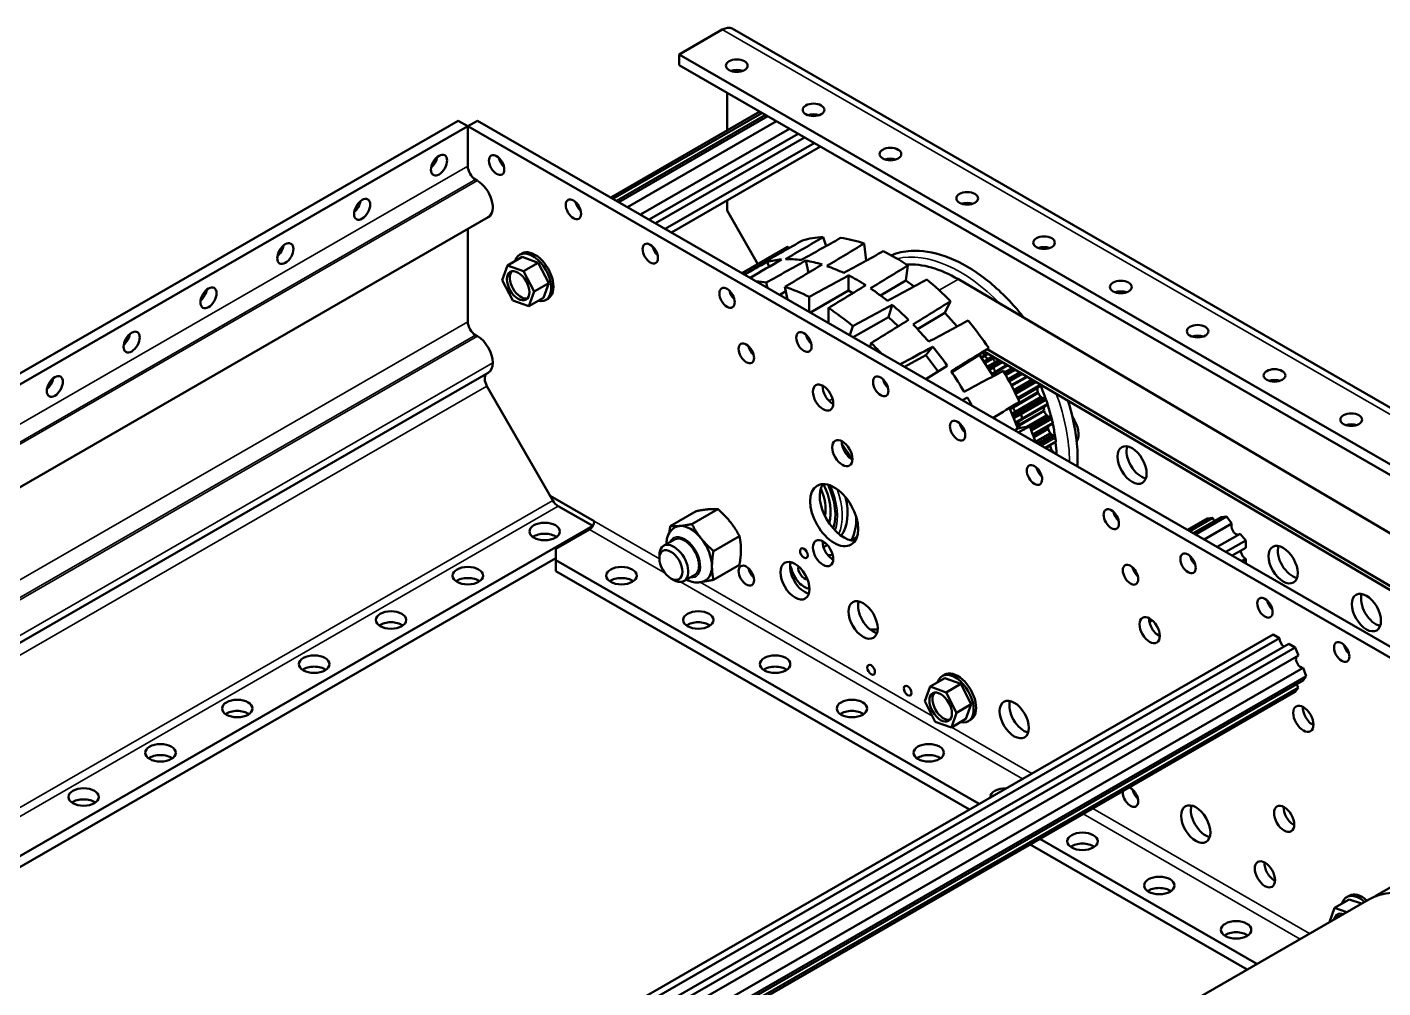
# Model space of a CAD drawing. Header units: inches. Extents: x 7.8 to 84, y 3.4 to 72.4.
# Drawn here: x 54.8 to 67.28, y 56 to 64.84 of the extents above; entities that cross this region are included whole.
import ezdxf

# ---------------------------------------------------------------- set-up
doc = ezdxf.new("R2010")
doc.units = ezdxf.units.IN
doc.header["$MEASUREMENT"] = 0
doc.layers.add('Visible (ANSI)', color=7, linetype='Continuous', lineweight=50)
doc.layers.add('Visible Narrow (ANSI)', color=7, linetype='Continuous', lineweight=35)

msp = doc.modelspace()

# ---------------------------------------------------------------- linework, layer by layer
at = {"layer": 'Visible (ANSI)'}
for p, q in [((61.2, 64.818), (60.802, 64.589)), ((83.919, 51.797), (61.291, 64.827)), ((60.802, 64.589), (60.802, 64.491)), ((60.802, 64.589), (83.43, 51.559)), ((60.802, 64.491), (83.43, 51.461)), ((61.244, 64.236), (61.244, 63.891)), ((60.173, 63.274), (61.544, 64.064)), ((60.194, 63.262), (61.565, 64.051)), ((60.226, 63.243), (61.598, 64.033)), ((60.247, 63.231), (61.619, 64.021)), ((62.023, 64.023), (62.051, 64.039)), ((47.632, 57.567), (58.769, 63.98)), ((47.721, 57.516), (58.858, 63.929)), ((58.769, 63.98), (58.858, 63.929)), ((58.946, 63.98), (58.858, 63.929)), ((58.858, 63.929), (58.858, 63.562)), ((81.308, 51.001), (58.858, 63.929)), ((81.397, 51.052), (58.946, 63.98)), ((60.326, 63.185), (61.698, 63.975)), ((60.447, 63.116), (61.819, 63.906)), ((60.526, 63.07), (61.898, 63.86)), ((60.585, 63.037), (61.956, 63.827)), ((60.673, 62.986), (62.045, 63.775)), ((60.731, 62.952), (62.103, 63.742)), ((58.946, 63.429), (58.928, 63.439)), ((61.244, 63.248), (61.244, 63.153)), ((61.244, 63.153), (61.528, 62.662)), ((48.542, 57.043), (59.046, 63.092)), ((58.858, 62.984), (58.858, 62.131)), ((62.128, 62.91), (62.155, 62.827)), ((61.382, 62.578), (61.797, 62.817)), ((61.804, 62.821), (61.812, 62.806)), ((62.507, 62.851), (62.525, 62.693)), ((59.223, 62.649), (59.174, 62.514)), ((59.358, 62.727), (59.223, 62.649)), ((59.37, 62.597), (59.223, 62.649)), ((59.357, 62.759), (59.335, 62.747)), ((59.505, 62.674), (59.358, 62.727)), ((59.505, 62.674), (59.37, 62.597)), ((59.602, 62.486), (59.505, 62.674)), ((61.63, 62.637), (61.612, 62.682)), ((61.993, 62.582), (61.968, 62.694)), ((62.908, 62.648), (62.89, 62.51)), ((59.468, 62.409), (59.37, 62.597)), ((62.362, 62.418), (62.362, 62.558)), ((69.54, 58.895), (63.373, 62.522)), ((59.174, 62.514), (59.271, 62.327)), ((59.419, 62.274), (59.468, 62.409)), ((59.602, 62.486), (59.468, 62.409)), ((59.553, 62.351), (59.602, 62.486)), ((61.308, 62.339), (61.285, 62.394)), ((61.616, 62.443), (61.605, 62.491)), ((61.729, 62.378), (61.784, 62.411)), ((61.775, 62.451), (61.8, 62.337)), ((62.011, 62.216), (62.362, 62.418)), ((62.402, 62.395), (62.362, 62.418)), ((62.89, 62.51), (62.655, 62.373)), ((62.89, 62.51), (62.965, 62.454)), ((59.271, 62.327), (59.419, 62.274)), ((59.553, 62.351), (59.419, 62.274)), ((59.596, 62.343), (59.575, 62.331)), ((62, 62.222), (62, 62.359)), ((62.729, 62.172), (62.763, 62.287)), ((63.301, 62.319), (63.247, 62.214)), ((62.176, 62.258), (62.176, 62.12)), ((62.403, 61.99), (62.729, 62.172)), ((62.82, 62.089), (62.729, 62.172)), ((63.247, 62.214), (62.997, 62.064)), ((63.247, 62.214), (63.361, 62.088)), ((62.375, 62.006), (62.401, 62.091)), ((58.928, 62.008), (58.946, 61.998)), ((62.57, 61.936), (62.56, 61.899)), ((63.073, 61.822), (63.138, 61.902)), ((62.878, 61.716), (63.073, 61.822)), ((63.186, 61.673), (63.073, 61.822)), ((63.568, 61.826), (63.312, 61.668)), ((63.653, 61.89), (63.568, 61.826)), ((63.568, 61.826), (63.692, 61.629)), ((63.613, 61.821), (63.582, 61.803)), ((63.617, 61.816), (63.585, 61.798)), ((63.649, 61.791), (63.605, 61.766)), ((63.65, 61.79), (63.606, 61.765)), ((63.677, 61.798), (63.609, 61.76)), ((63.677, 61.798), (63.609, 61.76)), ((69.091, 58.636), (63.611, 61.858)), ((63.613, 61.821), (63.644, 61.839)), ((63.617, 61.816), (63.613, 61.821)), ((63.613, 61.821), (63.617, 61.816)), ((63.617, 61.816), (63.65, 61.835)), ((69.123, 58.655), (63.638, 61.879)), ((63.649, 61.791), (63.688, 61.813)), ((63.65, 61.79), (63.689, 61.813)), ((63.676, 61.798), (63.695, 61.809)), ((63.676, 61.798), (63.695, 61.809)), ((63.713, 61.741), (63.762, 61.769)), ((63.714, 61.742), (63.762, 61.77)), ((49.785, 56.327), (59.046, 61.66)), ((59.088, 61.753), (59.088, 61.752)), ((63.714, 61.742), (63.645, 61.703)), ((63.713, 61.74), (63.646, 61.702)), ((63.7, 61.715), (63.654, 61.689)), ((63.7, 61.713), (63.655, 61.687)), ((63.713, 61.671), (63.678, 61.651)), ((63.717, 61.666), (63.682, 61.646)), ((63.7, 61.715), (63.778, 61.76)), ((63.7, 61.713), (63.78, 61.759)), ((63.713, 61.671), (63.822, 61.734)), ((63.717, 61.666), (63.713, 61.671)), ((63.713, 61.671), (63.717, 61.666)), ((63.717, 61.666), (63.829, 61.73)), ((63.795, 61.663), (63.87, 61.706)), ((63.796, 61.662), (63.871, 61.705)), ((63.802, 61.651), (63.884, 61.698)), ((63.803, 61.651), (63.884, 61.698)), ((63.836, 61.591), (63.952, 61.658)), ((63.836, 61.592), (63.951, 61.658)), ((63.84, 61.583), (63.961, 61.652)), ((63.841, 61.582), (63.962, 61.652)), ((59.64, 60.488), (59.034, 61.539)), ((63.86, 61.547), (64.002, 61.628)), ((63.863, 61.541), (64.008, 61.625)), ((63.883, 61.502), (64.052, 61.599)), ((63.884, 61.5), (64.054, 61.598)), ((63.892, 61.484), (64.072, 61.587)), ((63.893, 61.483), (64.073, 61.587)), ((63.922, 61.423), (64.124, 61.539)), ((63.923, 61.42), (64.102, 61.523)), ((63.924, 61.419), (64.102, 61.521)), ((63.873, 61.349), (64.105, 61.482)), ((63.876, 61.342), (64.108, 61.476)), ((63.902, 61.305), (64.134, 61.439)), ((63.903, 61.304), (64.135, 61.437)), ((63.933, 61.293), (64.165, 61.427)), ((63.936, 61.293), (64.168, 61.426)), ((64.108, 61.476), (64.105, 61.482)), ((63.842, 61.338), (63.921, 61.15)), ((63.873, 61.348), (63.845, 61.332)), ((63.876, 61.342), (63.847, 61.326)), ((63.902, 61.305), (63.865, 61.284)), ((63.903, 61.304), (63.866, 61.282)), ((63.876, 61.342), (63.873, 61.349)), ((63.873, 61.348), (63.876, 61.342)), ((63.934, 61.293), (63.875, 61.259)), ((63.936, 61.293), (63.876, 61.258)), ((63.929, 61.183), (64.161, 61.316)), ((63.931, 61.177), (64.163, 61.31)), ((63.958, 61.232), (64.189, 61.365)), ((64, 61.164), (64.186, 61.271)), ((64.006, 61.165), (64.187, 61.269)), ((64.163, 61.31), (64.161, 61.316)), ((63.402, 61.155), (63.413, 61.162)), ((63.921, 61.15), (63.89, 61.134)), ((63.957, 61.231), (63.901, 61.199)), ((63.929, 61.183), (63.912, 61.173)), ((63.931, 61.177), (63.914, 61.167)), ((63.921, 61.15), (64.03, 61.169)), ((63.931, 61.177), (63.929, 61.183)), ((63.929, 61.183), (63.931, 61.177)), ((64.038, 61.149), (64.218, 61.253)), ((64.038, 61.147), (64.22, 61.252)), ((64.059, 61.089), (64.238, 61.192)), ((64.064, 61.075), (64.199, 61.153)), ((64.066, 61.069), (64.2, 61.147)), ((64.2, 61.147), (64.199, 61.153)), ((64.08, 61.025), (64.22, 61.106)), ((64.081, 61.023), (64.221, 61.104)), ((64.115, 61.004), (64.252, 61.082)), ((64.117, 61.002), (64.254, 61.081)), ((64.174, 60.97), (64.266, 61.023)), ((64.174, 60.97), (64.219, 60.995)), ((64.179, 60.967), (64.219, 60.989)), ((64.219, 60.989), (64.219, 60.995)), ((64.223, 60.941), (64.234, 60.948)), ((64.226, 60.94), (64.236, 60.946)), ((64.263, 60.918), (64.265, 60.919)), ((64.266, 60.917), (64.268, 60.918)), ((64.102, 60.763), (64.111, 60.769)), ((64.117, 60.735), (64.128, 60.741)), ((64.118, 60.733), (64.129, 60.739)), ((59.617, 60.529), (60.021, 60.296)), ((60.007, 60.253), (59.69, 60.435)), ((60.92, 60.27), (61.159, 60.407)), ((60.721, 60.251), (60.96, 60.389)), ((65.482, 60.217), (65.664, 60.322)), ((65.503, 60.205), (65.714, 60.326)), ((65.535, 60.186), (65.79, 60.333)), ((65.556, 60.174), (65.84, 60.338)), ((65.635, 60.128), (65.891, 60.275)), ((65.714, 60.326), (65.664, 60.322)), ((65.84, 60.338), (65.79, 60.333)), ((65.891, 60.275), (65.84, 60.338)), ((51.487, 55.347), (60.007, 60.253)), ((59.667, 60.041), (59.977, 60.219)), ((60.007, 60.25), (60.007, 60.253)), ((61.119, 60.022), (61.357, 60.16)), ((65.756, 60.059), (65.967, 60.18)), ((66.017, 60.118), (65.967, 60.18)), ((59.667, 60.041), (59.667, 59.939)), ((60.66, 60.071), (60.759, 60.128)), ((65.835, 60.013), (66.017, 60.118)), ((65.893, 59.98), (66.017, 60.051)), ((66.017, 60.051), (66.017, 60.118)), ((51.576, 55.296), (59.667, 59.955)), ((63.564, 57.696), (59.667, 59.939)), ((59.667, 59.939), (59.667, 59.837)), ((60.621, 59.954), (60.621, 59.985)), ((65.527, 59.927), (65.539, 59.933)), ((65.982, 59.929), (66.017, 59.949)), ((66.017, 59.908), (66.017, 59.949)), ((63.475, 57.644), (59.667, 59.837)), ((60.727, 59.77), (60.753, 59.755)), ((60.847, 59.746), (60.946, 59.803)), ((61.119, 59.757), (61.357, 59.894)), ((64.978, 59.865), (64.981, 59.867)), ((64.985, 59.845), (64.995, 59.851)), ((65.131, 59.372), (65.155, 59.386)), ((55.487, 53.044), (66.269, 59.253)), ((55.545, 53.011), (66.327, 59.22)), ((55.633, 52.96), (66.415, 59.169)), ((65.185, 59.267), (65.227, 59.242)), ((66.327, 59.22), (66.269, 59.253)), ((66.473, 59.135), (66.415, 59.169)), ((55.691, 52.926), (66.473, 59.135)), ((55.77, 52.881), (66.502, 59.061)), ((66.502, 59.061), (66.473, 59.135)), ((55.891, 52.811), (66.546, 58.947)), ((66.575, 58.872), (66.546, 58.947)), ((55.97, 52.766), (66.575, 58.872)), ((55.992, 52.753), (66.546, 58.831)), ((63.112, 58.775), (63.063, 58.64)), ((63.247, 58.852), (63.112, 58.775)), ((63.259, 58.722), (63.112, 58.775)), ((63.246, 58.885), (63.225, 58.872)), ((63.394, 58.799), (63.247, 58.852)), ((63.394, 58.799), (63.259, 58.722)), ((63.492, 58.612), (63.394, 58.799)), ((66.546, 58.831), (66.575, 58.872)), ((56.024, 52.734), (66.502, 58.768)), ((56.046, 52.722), (66.473, 58.727)), ((63.357, 58.534), (63.259, 58.722)), ((66.473, 58.727), (66.502, 58.768)), ((63.063, 58.64), (63.16, 58.452)), ((63.308, 58.399), (63.357, 58.534)), ((63.492, 58.612), (63.357, 58.534)), ((63.442, 58.477), (63.492, 58.612)), ((63.845, 58.631), (63.86, 58.64)), ((63.16, 58.452), (63.308, 58.399)), ((63.442, 58.477), (63.308, 58.399)), ((63.485, 58.469), (63.464, 58.456)), ((66.03, 56.173), (64.034, 57.322)), ((66.119, 56.224), (64.123, 57.374)), ((67.354, 56.929), (67.208, 56.846)), ((67.15, 56.818), (64.418, 55.244)), ((66.971, 56.818), (66.836, 56.741)), ((66.97, 56.851), (66.949, 56.839)), ((67.082, 56.779), (66.971, 56.818)), ((66.836, 56.741), (66.788, 56.609)), ((66.947, 56.701), (66.836, 56.741))]:
    msp.add_line(p, q, dxfattribs=at)
for centre, major_axis, ratio, start_param, end_param in [((61.2, 64.669), (0.091, 0.158), 0.578093, 0, 0.783464), ((61.333, 64.389), (0.1, 0), 0.575862, 1.019442, 2.12215), ((62.04, 63.982), (0.1, 0), 0.575862, 1.019442, 2.12215), ((58.504, 63.623), (0.0524, 0.091), 0.578093, 4.139191, 5.285587), ((59.211, 63.623), (0.0499, -0.0867), 0.578093, 4.222063, 5.202715), ((58.928, 63.521), (-0.0499, 0.0867), 0.578093, 0.787332, 2.358128), ((62.747, 63.575), (0.1, 0), 0.575862, 1.019442, 2.12215), ((58.946, 63.265), (0.1, -0.173), 0.578093, 0, 2.358128), ((57.797, 63.216), (0.0524, 0.091), 0.578093, 4.139191, 5.285587), ((59.918, 63.216), (0.0499, -0.0867), 0.578093, 4.222063, 5.202715), ((63.454, 63.167), (0.1, 0), 0.575862, 1.019442, 2.12215), ((59.419, 59.14), (52.716, 31.175), 0.030543, 1.501337, 1.507895), ((59.42, 59.14), (55.286, 31.048), 0.029639, 1.502238, 1.508797), ((62.795, 61.084), (-0.998, 1.733), 0.578093, 5.990661, 6.151178), ((62.795, 61.084), (0.998, -1.733), 0.578093, 2.563469, 2.723986), ((57.09, 62.809), (0.0524, 0.091), 0.578093, 4.139191, 5.285587), ((59.455, 62.539), (0.12, -0.208), 0.578093, 5.789315, 9.918648), ((59.476, 62.551), (0.12, -0.208), 0.578093, 0, 3.141593), ((60.626, 62.809), (0.0499, -0.0867), 0.578093, 4.222063, 5.202715), ((59.42, 59.14), (52.936, 30.647), 0.032614, 1.506869, 1.513427), ((59.419, 59.14), (55.076, 31.559), 0.031436, 1.507057, 1.513615), ((62.795, 61.084), (-0.998, 1.733), 0.578093, 6.27626, 6.283185), ((59.42, 59.14), (52.6, 31.691), 0.025883, 1.496489, 1.503047), ((59.419, 59.14), (55.403, 30.544), 0.025546, 1.497804, 1.504362), ((62.795, 61.084), (0.998, -1.733), 0.578093, 2.277869, 2.438387), ((64.161, 62.76), (0.1, 0), 0.575862, 1.019442, 2.12215), ((65.463, 62.62), (55.194, 31.306), 0.030837, 1.623142, 1.626894), ((65.464, 62.62), (52.815, 30.91), 0.031922, 1.622576, 1.628049), ((62.441, 60.88), (-0.998, 1.733), 0.578093, 6.157736, 6.269702), ((65.463, 62.62), (55.358, 30.794), 0.027867, 1.618476, 1.625034), ((62.441, 60.88), (-0.998, 1.733), 0.578093, 6.014937, 6.126902), ((65.463, 62.62), (52.645, 31.437), 0.028514, 1.617322, 1.62388), ((62.441, 60.88), (-0.998, 1.733), 0.578093, 5.872137, 5.984103), ((62.441, 60.88), (-0.998, 1.733), 0.578093, 5.729337, 5.841303), ((62.441, 60.88), (0.998, -1.733), 0.578093, 2.444945, 2.556911), ((59.42, 59.14), (52.604, 32.159), 0.019092, 1.492758, 1.499316), ((63.363, 61.414), (-0.68, 1.18), 0.578093, 5.489249, 6.006009), ((59.348, 62.477), (-0.073, 0.127), 0.578093, 0.183717, 2.957875), ((65.464, 62.62), (55.419, 30.305), 0.022716, 1.61436, 1.620918), ((62.441, 60.88), (0.998, -1.733), 0.578093, 2.302145, 2.414111), ((59.42, 59.14), (55.4, 30.078), 0.019423, 1.494082, 1.500641), ((62.795, 61.084), (0.998, -1.733), 0.578093, 1.99227, 2.152788), ((56.383, 62.402), (0.0524, 0.091), 0.578093, 4.139191, 5.285587), ((61.333, 62.402), (0.0499, -0.0867), 0.578093, 4.222063, 5.202715), ((62.088, 60.677), (-0.998, 1.733), 0.578093, 5.847861, 5.917382), ((62.088, 60.677), (0.998, -1.733), 0.578093, 2.420669, 2.581187), ((65.463, 62.62), (52.587, 31.934), 0.022718, 1.612984, 1.619542), ((62.441, 60.88), (0.998, -1.733), 0.578093, 2.159346, 2.271311), ((64.868, 62.353), (0.1, 0), 0.575862, 1.019442, 2.12215), ((64.78, 62.348), (-0.066, 0.114), 0.578093, 4.804019, 4.904182), ((65.463, 62.62), (55.362, 29.875), 0.015731, 1.611093, 1.617651), ((62.441, 60.88), (-0.998, 1.733), 0.578093, 5.158139, 5.270104), ((59.42, 59.14), (52.721, 32.535), 0.010805, 1.490446, 1.497004), ((62.088, 60.677), (0.998, -1.733), 0.578093, 2.13507, 2.295587), ((65.463, 62.62), (52.649, 32.361), 0.015091, 1.609937, 1.616495), ((59.42, 59.14), (55.295, 29.695), 0.011701, 1.491347, 1.497905), ((62.795, 61.084), (0.998, -1.733), 0.578093, 1.706671, 1.867188), ((55.676, 61.994), (0.0524, 0.091), 0.578093, 4.139191, 5.285587), ((58.928, 62.09), (0.0499, -0.0867), 0.578093, 3.928925, 5.499721), ((62.441, 60.88), (0.998, -1.733), 0.578093, 1.873746, 1.985712), ((58.946, 61.835), (0.1, -0.173), 0.578093, 0.787332, 2.358128), ((61.509, 61.891), (-0.0502, 0.0871), 0.578093, 1.07123, 2.070363), ((62.04, 61.994), (0.0499, -0.0867), 0.578093, 4.222063, 5.202715), ((62.088, 60.677), (0.753, -1.307), 0.578093, 2.429349, 2.447039), ((62.088, 60.677), (0.998, -1.733), 0.578093, 1.940467, 2.009988), ((65.464, 62.62), (55.203, 29.544), 0.007409, 1.608964, 1.614438), ((62.441, 60.88), (-0.998, 1.733), 0.578093, 4.872539, 4.984505), ((65.575, 61.946), (0.1, 0), 0.575862, 1.019442, 2.12215), ((59.42, 59.14), (52.946, 32.794), 0.001758, 1.489674, 1.496232), ((63.633, 61.847), (0.0269, -0.0468), 0.578093, 4.341448, 4.930409), ((63.633, 61.847), (-0.0269, 0.0468), 0.578093, 1.764539, 1.788901), ((63.639, 61.839), (-0.0269, 0.0468), 0.578093, 1.730601, 1.730775), ((63.639, 61.839), (0.0269, -0.0468), 0.578093, 4.872109, 5.75049), ((63.639, 61.839), (-0.0269, 0.0468), 0.578093, 1.75685, 2.608982), ((63.646, 61.806), (-0.0087, 0.0151), 0.578093, 2.542373, 2.672762), ((63.646, 61.806), (0.0087, -0.0151), 0.578093, 5.683882, 5.814271), ((63.634, 61.853), (0.0343, -0.0595), 0.578093, 5.845523, 6.16323), ((63.634, 61.853), (0.0343, -0.0595), 0.578093, 5.845439, 6.163146), ((63.614, 61.891), (0.0559, -0.0971), 0.578093, 6.168085, 6.205245), ((63.614, 61.891), (0.0559, -0.0971), 0.578093, 6.168001, 6.193977), ((63.721, 61.721), (-0.0447, 0.0776), 0.578093, 6.282522, 6.322201), ((63.614, 61.891), (0.0559, -0.0971), 0.578093, 0.07794, 0.082218), ((63.688, 61.772), (-0.0147, 0.0255), 0.578093, 5.827116, 6.100542), ((63.688, 61.772), (-0.0147, 0.0255), 0.578093, 5.827032, 6.100458), ((63.685, 61.784), (-0.0077, 0.0133), 0.578093, 4.840317, 5.827116), ((63.685, 61.784), (0.0077, -0.0133), 0.578093, 1.69864, 2.685439), ((63.131, 61.277), (-0.646, 1.121), 0.578093, 4.81277, 4.840317), ((63.131, 61.277), (0.646, -1.121), 0.578093, 1.671094, 1.69864), ((59.084, 61.568), (-0.0499, 0.0867), 0.578093, 0.135684, 1.57273), ((58.946, 61.834), (0.1, -0.173), 0.578093, 0, 0.787332), ((65.463, 62.62), (52.822, 32.681), 0.006329, 1.608389, 1.61214), ((62.441, 60.88), (0.998, -1.733), 0.578093, 1.588147, 1.700113), ((59.42, 59.14), (55.084, 29.422), 0.002935, 1.489873, 1.496431), ((63.749, 61.68), (-0.0343, 0.0595), 0.578093, 0.34818, 0.665887), ((63.713, 61.707), (0.0087, -0.0151), 0.578093, 3.838648, 3.969037), ((63.738, 61.69), (0.0269, -0.0468), 0.578093, 3.902429, 4.78081), ((63.776, 61.649), (-0.0559, 0.0971), 0.578093, 0.146007, 0.343325), ((63.705, 61.755), (0.0077, -0.0133), 0.578093, 0.684294, 1.671094), ((63.66, 61.812), (0.0447, -0.0776), 0.578093, 0.189209, 0.228889), ((63.738, 61.69), (-0.0269, 0.0468), 0.578093, 1.61494, 1.639301), ((63.695, 61.762), (0.0147, -0.0255), 0.578093, 0.410868, 0.684294), ((63.743, 61.682), (-0.0269, 0.0468), 0.578093, 1.581001, 1.581175), ((63.744, 61.682), (0.0269, -0.0468), 0.578093, 4.72251, 5.116833), ((63.743, 61.682), (-0.0269, 0.0468), 0.578093, 1.607251, 1.977401), ((62.795, 61.084), (0.998, -1.733), 0.578093, 1.421071, 1.581589), ((54.969, 61.587), (0.0524, 0.091), 0.578093, 4.139191, 5.285587), ((62.216, 61.484), (0.066, -0.114), 0.578093, 3.873537, 5.55124), ((62.747, 61.587), (0.0499, -0.0867), 0.578093, 4.222063, 5.202715), ((64.138, 61.487), (-0.0269, 0.0468), 0.578093, 0.461721, 1.340102), ((64.146, 61.474), (-0.0343, 0.0595), 0.578093, 0.216436, 0.366771), ((64.113, 61.511), (-0.0087, 0.0151), 0.578093, 0.39794, 0.528329), ((64.108, 61.563), (0.0147, -0.0255), 0.578093, 0.111753, 0.385179), ((63.363, 61.411), (-0.646, 1.121), 0.578093, 4.513571, 4.513728), ((64.117, 61.554), (-0.0077, 0.0133), 0.578093, 3.942549, 4.513571), ((64.117, 61.554), (0.0077, -0.0133), 0.578093, 0.385179, 0.800957), ((63.363, 61.411), (-0.644, 1.119), 0.578093, 4.397942, 4.507147), ((66.282, 61.539), (0.1, 0), 0.575862, 1.019442, 2.12215), ((65.463, 62.62), (54.943, 29.334), 0.001634, 4.674153, 4.674988), ((62.441, 60.88), (-0.998, 1.733), 0.578093, 4.656425, 4.698906), ((59.419, 59.14), (53.257, 32.916), 0.00729, 4.788225, 4.792768), ((64.141, 61.478), (-0.0269, 0.0468), 0.578093, 1.281802, 2.160183), ((64.137, 61.451), (-0.0087, 0.0151), 0.578093, 2.093574, 2.223963), ((64.14, 61.49), (-0.0343, 0.0595), 0.578093, 2.255132, 2.572838), ((64.133, 61.529), (0.0559, -0.0971), 0.578093, 5.719286, 5.916604), ((64.189, 61.345), (-0.0447, 0.0776), 0.578093, 5.833723, 5.873402), ((64.171, 61.401), (-0.0147, 0.0255), 0.578093, 5.378317, 5.651743), ((64.172, 61.411), (-0.0077, 0.0133), 0.578093, 4.962539, 5.378317), ((64.172, 61.411), (-0.0077, 0.0133), 0.578093, 4.391518, 4.962539), ((63.363, 61.411), (-0.646, 1.121), 0.578093, 4.363971, 4.391518), ((63.906, 61.353), (0.0269, -0.0468), 0.578093, 4.325438, 4.48161), ((63.906, 61.353), (-0.0269, 0.0468), 0.578093, 1.31574, 1.340102), ((63.909, 61.344), (-0.0269, 0.0468), 0.578093, 1.281802, 1.281976), ((63.909, 61.344), (0.0269, -0.0468), 0.578093, 4.42331, 5.301691), ((63.909, 61.344), (-0.0269, 0.0468), 0.578093, 1.308051, 2.160183), ((63.905, 61.317), (-0.0087, 0.0151), 0.578093, 2.093574, 2.223963), ((63.905, 61.317), (0.0087, -0.0151), 0.578093, 5.235083, 5.365472), ((63.908, 61.357), (-0.0343, 0.0595), 0.578093, 2.255132, 2.572838), ((63.908, 61.357), (0.0343, -0.0595), 0.578093, 5.396641, 5.714347), ((63.901, 61.395), (0.0559, -0.0971), 0.578093, 5.719286, 5.916604), ((63.901, 61.395), (0.0559, -0.0971), 0.578093, 5.719202, 5.91652), ((63.957, 61.212), (-0.0447, 0.0776), 0.578093, 5.833723, 5.873402), ((63.957, 61.212), (0.0447, -0.0776), 0.578093, 2.692046, 2.731725), ((63.939, 61.267), (-0.0147, 0.0255), 0.578093, 5.378317, 5.651743), ((63.939, 61.267), (0.0147, -0.0255), 0.578093, 2.23664, 2.510066), ((63.94, 61.278), (-0.0077, 0.0133), 0.578093, 4.391518, 5.378317), ((63.94, 61.278), (0.0077, -0.0133), 0.578093, 1.249841, 2.23664), ((63.131, 61.277), (-0.646, 1.121), 0.578093, 4.363971, 4.391518), ((63.131, 61.277), (0.646, -1.121), 0.578093, 1.222295, 1.249841), ((64.196, 61.314), (-0.0269, 0.0468), 0.578093, 0.475038, 1.190502), ((64.199, 61.305), (-0.0269, 0.0468), 0.578093, 1.132202, 2.010583), ((64.191, 61.281), (-0.0087, 0.0151), 0.578093, 1.943975, 2.074363), ((64.199, 61.317), (-0.0343, 0.0595), 0.578093, 2.105532, 2.423239), ((64.174, 61.39), (0.0147, -0.0255), 0.578093, 0, 0.235579), ((64.183, 61.379), (0.0077, -0.0133), 0.578093, 0.235579, 0.651357), ((64.183, 61.379), (-0.0077, 0.0133), 0.578093, 3.79295, 4.363971), ((63.363, 61.411), (-0.644, 1.119), 0.578093, 4.248342, 4.357547), ((63.454, 61.18), (0.0499, -0.0867), 0.578093, 4.222063, 5.202715), ((65.463, 62.62), (53.09, 32.872), 0.002812, 4.671952, 4.67216), ((63.964, 61.18), (0.0269, -0.0468), 0.578093, 3.616745, 4.332011), ((59.419, 59.14), (54.785, 29.284), 0.006206, 4.791417, 4.793332), ((63.964, 61.18), (-0.0269, 0.0468), 0.578093, 1.166141, 1.190502), ((63.967, 61.171), (-0.0269, 0.0468), 0.578093, 1.132202, 1.132376), ((63.967, 61.171), (0.0269, -0.0468), 0.578093, 4.273711, 4.746777), ((63.967, 61.171), (-0.0269, 0.0468), 0.578093, 1.158452, 1.607178), ((63.943, 61.257), (0.0147, -0.0255), 0.578093, 0, 0.235495), ((63.951, 61.246), (0.0077, -0.0133), 0.578093, 0.235495, 1.222295), ((62.795, 61.084), (0.998, -1.733), 0.578093, 1.216341, 1.29599), ((64.236, 61.143), (-0.0269, 0.0468), 0.578093, 0.674671, 1.040902), ((64.238, 61.134), (-0.0269, 0.0468), 0.578093, 0.982602, 1.860983), ((64.197, 61.353), (-0.0559, 0.0971), 0.578093, 2.428094, 2.625412), ((64.232, 61.173), (-0.0447, 0.0776), 0.578093, 5.684123, 5.723802), ((64.221, 61.228), (-0.0147, 0.0255), 0.578093, 5.228717, 5.502143), ((64.223, 61.237), (-0.0077, 0.0133), 0.578093, 4.81294, 5.228717), ((64.223, 61.237), (-0.0077, 0.0133), 0.578093, 4.241918, 4.81294), ((63.363, 61.411), (-0.646, 1.121), 0.578093, 4.214372, 4.241918), ((64.223, 61.218), (0.0147, -0.0255), 0.578093, 0, 0.08598), ((64.231, 61.206), (0.0077, -0.0133), 0.578093, 0.08598, 0.501757), ((64.231, 61.206), (-0.0077, 0.0133), 0.578093, 3.64335, 4.214372), ((63.363, 61.411), (-0.644, 1.119), 0.578093, 4.098742, 4.207948), ((64.344, 61.174), (0.095, -0.164), 0.578093, 0.285478, 1.723824), ((66.989, 61.131), (0.1, 0), 0.575862, 1.019442, 2.12215), ((62.393, 60.973), (0.066, -0.114), 0.578093, 3.873537, 5.55124), ((64.226, 61.114), (-0.0087, 0.0151), 0.578093, 1.794375, 1.924764), ((64.24, 61.145), (-0.0343, 0.0595), 0.578093, 1.955933, 2.273639), ((64.242, 61.179), (-0.0559, 0.0971), 0.578093, 2.278494, 2.475812), ((64.256, 61.007), (-0.0447, 0.0776), 0.578093, 5.534523, 5.574203), ((64.251, 61.059), (-0.0147, 0.0255), 0.578093, 5.079118, 5.352544), ((64.255, 61.067), (-0.0077, 0.0133), 0.578093, 4.66334, 5.079118), ((64.255, 61.067), (-0.0077, 0.0133), 0.578093, 4.092318, 4.66334), ((63.363, 61.411), (-0.646, 1.121), 0.578093, 4.064772, 4.092318), ((64.259, 61.037), (0.0077, -0.0133), 0.578093, 0, 0.352158), ((64.259, 61.037), (0.0077, -0.0133), 0.578093, 0.352158, 0.923179), ((63.363, 61.411), (-0.644, 1.119), 0.578093, 3.953354, 4.058348), ((64.429, 61.223), (-0.095, 0.164), 0.578093, 2.584108, 2.678286), ((61.955, 60.6), (0.443, -0.769), 0.578093, 1.581812, 1.773161), ((64.257, 60.978), (-0.0269, 0.0468), 0.578093, 0.871778, 0.891303), ((64.257, 60.97), (-0.0269, 0.0468), 0.578093, 0.833003, 1.711384), ((64.242, 60.954), (-0.0087, 0.0151), 0.578093, 1.644775, 1.775164), ((64.261, 60.979), (-0.0343, 0.0595), 0.578093, 1.806333, 2.12404), ((64.268, 61.01), (-0.0559, 0.0971), 0.578093, 2.128895, 2.326213), ((64.26, 60.849), (-0.0447, 0.0776), 0.578093, 5.384924, 5.424603), ((64.262, 60.898), (-0.0147, 0.0255), 0.578093, 4.995292, 5.202944), ((65.055, 60.862), (-0.095, 0.164), 0.578093, 0.463307, 2.678286), ((64.161, 60.773), (0.0499, -0.0867), 0.578093, 4.222063, 5.202715), ((62.318, 60.403), (0.156, -0.271), 0.578093, 3.427781, 5.996997), ((61.885, 60.559), (0.187, -0.325), 0.578093, 0.578709, 1.364989), ((61.885, 60.559), (-0.221, 0.383), 0.578093, 3.62482, 4.586424), ((61.885, 60.559), (0.251, -0.436), 0.578093, 0.45165, 1.407547), ((59.69, 60.517), (-0.0499, 0.0867), 0.578093, 1.57273, 2.358128), ((61.955, 60.6), (0.281, -0.487), 0.578093, 0.233812, 1.084586), ((59.977, 60.271), (-0.0312, -0.0542), 0.578093, 0.783464, 2.354261), ((61.955, 60.6), (0.337, -0.585), 0.578093, 0.379656, 0.807912), ((64.868, 60.366), (0.0499, -0.0867), 0.578093, 4.222063, 5.202715), ((65.752, 60.33), (-0.0312, 0.0542), 0.578093, 1.310931, 1.830662), ((65.929, 60.228), (0.0312, -0.0542), 0.578093, 3.405326, 6.019452), ((59.565, 60.1), (-0.14, 0), 0.575862, 3.828038, 5.59674), ((60.906, 59.996), (-0.14, 0.244), 0.578093, 6.02332, 6.283185), ((60.906, 59.996), (-0.14, 0.244), 0.578093, 4.976122, 6.02332), ((60.754, 59.908), (-0.094, 0.162), 0.578093, 2.354261, 7.070517), ((60.853, 59.965), (-0.094, 0.162), 0.578093, 6.060903, 6.283185), ((60.853, 59.965), (-0.094, 0.162), 0.578093, 4.938538, 6.060903), ((60.853, 59.965), (0.094, -0.162), 0.578093, 0.186183, 1.796946), ((60.906, 59.996), (0.14, -0.244), 0.578093, 0.787332, 1.834529), ((62.216, 60.053), (0.066, -0.114), 0.578093, 3.873537, 5.55124), ((66.017, 60), (-0.0312, 0.0542), 0.578093, 0.783464, 2.358128), ((66.447, 59.946), (-0.095, 0.164), 0.578093, 0.463307, 2.678286), ((61.958, 59.8), (0.095, -0.164), 0.578093, 3.625826, 5.798952), ((61.955, 60.6), (0.337, -0.585), 0.578093, 5.971829, 6.077365), ((65.575, 59.958), (0.0499, -0.0867), 0.578093, 4.222063, 5.202715), ((58.858, 59.693), (-0.14, 0), 0.575862, 3.828038, 5.59674), ((60.272, 59.693), (-0.14, 0), 0.575862, 3.828038, 5.59674), ((60.853, 59.965), (0.094, -0.162), 0.578093, 0, 0.186183), ((60.906, 59.996), (0.14, -0.244), 0.578093, 0, 0.787332), ((61.509, 59.847), (-0.0502, 0.0871), 0.578093, 1.07123, 2.070363), ((61.955, 59.834), (0.088, -0.152), 0.578093, 4.236096, 5.894797), ((61.955, 59.834), (0.0392, -0.068), 0.578093, 3.682468, 6.042561), ((65.045, 59.855), (-0.0502, 0.0871), 0.578093, 1.07123, 2.070363), ((62.584, 59.439), (0.095, -0.164), 0.578093, 3.625826, 5.798952), ((66.282, 59.551), (0.0499, -0.0867), 0.578093, 4.222063, 5.202715), ((67.213, 59.505), (-0.095, 0.164), 0.578093, 0.463307, 2.678286), ((65.222, 59.345), (0.066, -0.114), 0.578093, 3.873537, 5.55124), ((58.151, 59.286), (-0.14, 0), 0.575862, 3.828038, 5.59674), ((60.979, 59.286), (-0.14, 0), 0.575862, 3.828038, 5.59674), ((62.088, 60.677), (0.753, -1.307), 0.578093, 5.960414, 6.032191), ((66.371, 59.194), (-0.0312, 0.0542), 0.578093, 0.787332, 2.354261), ((66.989, 59.144), (0.0499, -0.0867), 0.578093, 4.222063, 5.202715), ((66.524, 59.004), (0.0312, -0.0542), 0.578093, 3.401458, 6.02332), ((57.444, 58.878), (-0.14, 0), 0.575862, 3.828038, 5.59674), ((61.686, 58.878), (-0.14, 0), 0.575862, 3.828038, 5.59674), ((63.344, 58.664), (0.12, -0.208), 0.578093, 5.789315, 9.918648), ((63.366, 58.677), (0.12, -0.208), 0.578093, 0, 3.141593), ((66.524, 58.799), (-0.0312, 0.0542), 0.578093, 1.307063, 1.834529), ((63.237, 58.602), (-0.073, 0.127), 0.578093, 0.183717, 2.957875), ((56.736, 58.471), (-0.14, 0), 0.575862, 3.828038, 5.59674), ((62.393, 58.471), (-0.14, 0), 0.575862, 3.828038, 5.59674), ((63.976, 58.523), (0.095, -0.164), 0.578093, 3.625826, 5.798952), ((66.636, 58.53), (0.066, -0.114), 0.578093, 3.873537, 5.55124), ((56.029, 58.064), (-0.14, 0), 0.575862, 3.828038, 5.59674), ((63.1, 58.064), (-0.14, 0), 0.575862, 3.828038, 5.59674), ((63.807, 57.759), (-0.14, 0), 0.575862, 4.664947, 6.330627), ((64.957, 57.76), (0.0502, -0.0871), 0.578093, 3.779717, 8.786653), ((65.045, 57.811), (-0.0502, 0.0871), 0.578093, 1.07123, 2.070363), ((55.322, 57.657), (-0.14, 0), 0.575862, 3.828038, 5.59674), ((65.647, 57.561), (0.095, -0.164), 0.578093, 3.625826, 5.798952), ((66.459, 57.61), (0.066, -0.114), 0.578093, 3.873537, 5.55124), ((64.515, 57.25), (-0.14, 0), 0.575862, 3.828038, 5.59674), ((66.282, 57.099), (0.066, -0.114), 0.578093, 3.873537, 5.55124), ((65.222, 56.842), (-0.14, 0), 0.575862, 3.828038, 5.59674), ((67.779, 55.726), (-0.629, 1.092), 0.578093, 3.925253, 6.283185), ((67.068, 56.631), (-0.12, 0.208), 0.578093, 5.243263, 6.777055), ((67.09, 56.643), (-0.12, 0.208), 0.578093, 5.243263, 6.283185), ((66.934, 56.553), (-0.073, 0.127), 0.578093, 5.687417, 6.878954), ((66.961, 56.569), (-0.073, 0.127), 0.578093, 0.183717, 0.595768), ((65.929, 56.435), (-0.14, 0), 0.575862, 3.828038, 5.59674)]:
    msp.add_ellipse(centre, major_axis=major_axis, ratio=ratio, start_param=start_param, end_param=end_param, dxfattribs=at)
for centre, major_axis, ratio in [((61.333, 64.487), (-0.1, 0), 0.575862), ((62.04, 64.08), (-0.1, 0), 0.575862), ((58.593, 63.572), (-0.0524, -0.091), 0.578093), ((59.123, 63.572), (-0.0499, 0.0867), 0.578093), ((62.747, 63.673), (-0.1, 0), 0.575862), ((57.885, 63.165), (-0.0524, -0.091), 0.578093), ((59.83, 63.165), (-0.0499, 0.0867), 0.578093), ((63.454, 63.266), (-0.1, 0), 0.575862), ((64.161, 62.858), (-0.1, 0), 0.575862), ((57.178, 62.758), (-0.0524, -0.091), 0.578093), ((60.537, 62.758), (-0.0499, 0.0867), 0.578093), ((59.321, 62.462), (0.073, -0.127), 0.578093), ((56.471, 62.351), (-0.0524, -0.091), 0.578093), ((61.244, 62.351), (-0.0499, 0.0867), 0.578093), ((64.868, 62.451), (-0.1, 0), 0.575862), ((55.764, 61.944), (-0.0524, -0.091), 0.578093), ((61.951, 61.944), (-0.0499, 0.0867), 0.578093), ((65.575, 62.044), (-0.1, 0), 0.575862), ((61.421, 61.84), (-0.0502, 0.0871), 0.578093), ((55.057, 61.536), (-0.0524, -0.091), 0.578093), ((66.282, 61.637), (-0.1, 0), 0.575862), ((62.128, 61.433), (-0.066, 0.114), 0.578093), ((62.658, 61.536), (-0.0499, 0.0867), 0.578093), ((66.989, 61.23), (-0.1, 0), 0.575862), ((63.366, 61.129), (-0.0499, 0.0867), 0.578093), ((62.305, 60.922), (-0.066, 0.114), 0.578093), ((64.971, 60.813), (-0.095, 0.164), 0.578093), ((64.073, 60.722), (-0.0499, 0.0867), 0.578093), ((62.23, 60.352), (-0.156, 0.271), 0.578093), ((64.78, 60.315), (-0.0499, 0.0867), 0.578093), ((59.565, 60.202), (-0.14, 0), 0.575862), ((60.727, 59.893), (-0.075, 0.13), 0.578093), ((61.951, 60.002), (-0.025, 0.0433), 0.578093), ((62.128, 60.002), (-0.066, 0.114), 0.578093), ((66.362, 59.897), (-0.095, 0.164), 0.578093), ((61.421, 59.796), (-0.0502, 0.0871), 0.578093), ((61.869, 59.749), (-0.095, 0.164), 0.578093), ((64.957, 59.804), (-0.0502, 0.0871), 0.578093), ((65.487, 59.908), (-0.0499, 0.0867), 0.578093), ((58.858, 59.795), (-0.14, 0), 0.575862), ((60.272, 59.795), (-0.14, 0), 0.575862), ((67.128, 59.456), (-0.095, 0.164), 0.578093), ((62.496, 59.388), (-0.095, 0.164), 0.578093), ((66.194, 59.5), (-0.0499, 0.0867), 0.578093), ((58.151, 59.388), (-0.14, 0), 0.575862), ((60.979, 59.388), (-0.14, 0), 0.575862), ((65.133, 59.294), (-0.066, 0.114), 0.578093), ((66.901, 59.093), (-0.0499, 0.0867), 0.578093), ((57.444, 58.981), (-0.14, 0), 0.575862), ((61.686, 58.981), (-0.14, 0), 0.575862), ((62.57, 58.93), (-0.025, 0.0433), 0.578093), ((62.906, 58.737), (-0.025, 0.0433), 0.578093), ((56.736, 58.573), (-0.14, 0), 0.575862), ((62.393, 58.573), (-0.14, 0), 0.575862), ((63.21, 58.587), (0.073, -0.127), 0.578093), ((63.887, 58.472), (-0.095, 0.164), 0.578093), ((66.548, 58.479), (-0.066, 0.114), 0.578093), ((56.029, 58.166), (-0.14, 0), 0.575862), ((63.1, 58.166), (-0.14, 0), 0.575862), ((55.322, 57.759), (-0.14, 0), 0.575862), ((65.558, 57.51), (-0.095, 0.164), 0.578093), ((66.371, 57.559), (-0.066, 0.114), 0.578093), ((64.515, 57.352), (-0.14, 0), 0.575862), ((66.194, 57.048), (-0.066, 0.114), 0.578093), ((65.222, 56.945), (-0.14, 0), 0.575862), ((65.929, 56.537), (-0.14, 0), 0.575862)]:
    msp.add_ellipse(centre, major_axis=major_axis, ratio=ratio, dxfattribs=at)
for points, knots in [([(62.755, 62.741), (62.811, 62.765), (62.873, 62.779), (63.035, 62.789), (63.14, 62.772), (63.358, 62.696), (63.472, 62.635), (63.693, 62.474), (63.8, 62.374), (63.927, 62.23), (63.953, 62.198), (63.978, 62.165)], [1.386602, 1.386602, 1.386602, 1.386602, 1.589773, 1.589773, 1.901, 1.901, 2.225061, 2.225061, 2.550784, 2.550784, 2.638623, 2.638623, 2.638623, 2.638623]), ([(64.381, 61.405), (64.42, 61.283), (64.447, 61.161), (64.47, 60.959), (64.473, 60.878), (64.468, 60.8)], [3.2456711, 3.2456711, 3.2456711, 3.2456711, 3.524608, 3.524608, 3.7247336, 3.7247336, 3.7247336, 3.7247336]), ([(60.685, 60.085), (60.685, 60.101), (60.687, 60.118), (60.697, 60.158), (60.707, 60.182), (60.735, 60.217), (60.749, 60.23), (60.766, 60.24)], [3.1645866, 3.1645866, 3.1645866, 3.1645866, 3.3747283, 3.3747283, 3.700223, 3.700223, 3.9289245, 3.9289245, 3.9289245, 3.9289245]), ([(62.392, 60.12), (62.392, 60.12), (62.392, 60.121), (62.392, 60.124), (62.393, 60.127), (62.394, 60.129)], [-0.03113809, -0.03113809, -0.03113809, -0.03113809, -0.02807907, -0.02807907, 0, 0, 0, 0]), ([(61.824, 59.882), (61.826, 59.88), (61.829, 59.877), (61.831, 59.873), (61.834, 59.869), (61.836, 59.864), (61.837, 59.858)], [0.0001234842, 0.0001234842, 0.0001234842, 0.0001234842, 0.0004219999, 0.0004219999, 0.0004219999, 0.0008439997, 0.0008439997, 0.0008439997, 0.0008439997]), ([(61.046, 59.752), (61.03, 59.743), (61.012, 59.737), (60.975, 59.731), (60.955, 59.732), (60.914, 59.74), (60.892, 59.749), (60.872, 59.76)], [0.7873319, 0.7873319, 0.7873319, 0.7873319, 1.0102765, 1.0102765, 1.25483, 1.25483, 1.5516698, 1.5516698, 1.5516698, 1.5516698])]:
    msp.add_open_spline(points, degree=3, knots=knots, dxfattribs=at)
for points, weights in [([(61.073, 60.406), (61.027, 60.402), (60.96, 60.389)], [2.58969627547, 2.58969627547, 2.40376444832]), ([(61.159, 60.407), (61.12, 60.41), (61.073, 60.406)], [2.40376444832, 2.58969627547, 2.58969627547]), ([(61.272, 60.291), (61.226, 60.349), (61.159, 60.407)], [2.58969627547, 2.58969627547, 2.40376444832]), ([(60.806, 60.252), (60.853, 60.256), (60.92, 60.27)], [2.58969627547, 2.58969627547, 2.40376444832]), ([(60.92, 60.27), (60.959, 60.195), (61.005, 60.138)], [2.40376444832, 2.58969627547, 2.58969627547]), ([(61.357, 60.16), (61.319, 60.234), (61.272, 60.291)], [2.40376444832, 2.58969627547, 2.58969627547]), ([(60.712, 60.186), (60.715, 60.216), (60.721, 60.251)], [2.52788657366, 2.4824937065, 2.40376444832]), ([(60.721, 60.251), (60.76, 60.248), (60.806, 60.252)], [2.40376444832, 2.58969627547, 2.58969627547]), ([(61.372, 60.035), (61.372, 60.097), (61.357, 60.16)], [2.58969627547, 2.58969627547, 2.40376444832]), ([(61.005, 60.138), (61.052, 60.08), (61.119, 60.022)], [2.58969627547, 2.58969627547, 2.40376444832]), ([(61.119, 60.022), (61.105, 59.943), (61.105, 59.881)], [2.40376444832, 2.58969627547, 2.58969627547]), ([(61.357, 59.894), (61.372, 59.973), (61.372, 60.035)], [2.40376444832, 2.58969627547, 2.58969627547]), ([(61.105, 59.881), (61.105, 59.82), (61.119, 59.757)], [2.58969627547, 2.58969627547, 2.40376444832]), ([(60.92, 59.739), (60.919, 59.74), (60.918, 59.74)], [2.40376444832, 2.40646862916, 2.40913348056]), ([(60.927, 59.738), (60.923, 59.738), (60.92, 59.739)], [2.43050300917, 2.41765240062, 2.40376444832]), ([(61.119, 59.757), (61.063, 59.746), (61.023, 59.741)], [2.40376444832, 2.55553462874, 2.58341968407])]:
    msp.add_rational_spline(points, weights, degree=2, dxfattribs=at)
msp.add_open_spline([(62.169, 60.075), (62.157, 60.07), (62.144, 60.065), (62.13, 60.062)], degree=3, dxfattribs=at)
at = {"layer": 'Visible Narrow (ANSI)'}
for p, q in [((61.2, 64.818), (83.827, 51.788)), ((48.04, 57.332), (58.858, 63.562)), ((48.182, 57.251), (58.928, 63.439)), ((48.2, 57.24), (58.946, 63.429)), ((63.197, 62.42), (63.373, 62.522)), ((49.282, 56.617), (58.858, 62.131)), ((49.424, 56.535), (58.928, 62.008)), ((49.442, 56.525), (58.946, 61.998)), ((63.664, 61.791), (63.609, 61.76)), ((63.682, 61.798), (63.611, 61.757)), ((63.692, 61.79), (63.617, 61.747)), ((63.664, 61.791), (63.695, 61.809)), ((63.682, 61.798), (63.697, 61.807)), ((63.692, 61.791), (63.709, 61.801)), ((63.711, 61.761), (63.744, 61.78)), ((63.715, 61.748), (63.758, 61.772)), ((59.088, 61.753), (49.725, 56.362)), ((49.726, 56.361), (59.088, 61.752)), ((63.711, 61.761), (63.636, 61.718)), ((63.715, 61.748), (63.643, 61.706)), ((63.705, 61.73), (63.649, 61.698)), ((63.705, 61.73), (63.768, 61.766)), ((63.801, 61.654), (63.88, 61.7)), ((63.804, 61.648), (63.888, 61.696)), ((63.811, 61.636), (63.901, 61.688)), ((63.828, 61.605), (63.936, 61.667)), ((63.834, 61.594), (63.948, 61.66)), ((63.837, 61.59), (63.954, 61.657)), ((59.034, 61.539), (49.885, 56.27)), ((63.889, 61.49), (64.065, 61.591)), ((63.895, 61.478), (64.078, 61.584)), ((63.901, 61.466), (64.091, 61.576)), ((63.916, 61.435), (64.126, 61.555)), ((63.921, 61.424), (64.127, 61.543)), ((63.919, 61.296), (64.151, 61.43)), ((63.941, 61.29), (64.173, 61.423)), ((63.95, 61.278), (64.182, 61.411)), ((63.919, 61.296), (63.871, 61.269)), ((63.942, 61.29), (63.878, 61.253)), ((63.95, 61.278), (63.883, 61.24)), ((63.96, 61.234), (64.192, 61.367)), ((63.961, 61.245), (64.193, 61.379)), ((63.961, 61.245), (63.897, 61.208)), ((63.96, 61.234), (63.9, 61.199)), ((64.033, 61.161), (64.203, 61.259)), ((64.041, 61.141), (64.226, 61.248)), ((64.046, 61.127), (64.234, 61.235)), ((64.056, 61.097), (64.241, 61.203)), ((64.059, 61.089), (64.239, 61.193)), ((64.1, 61.013), (64.236, 61.091)), ((64.124, 60.998), (64.259, 61.076)), ((64.139, 60.99), (64.266, 61.063)), ((64.168, 60.973), (64.27, 61.032)), ((64.246, 60.928), (64.25, 60.931)), ((64.1, 60.767), (64.108, 60.772)), ((64.131, 60.716), (64.137, 60.719)), ((51.1, 55.57), (59.64, 60.488)), ((51.171, 55.529), (59.69, 60.435)), ((60.621, 59.95), (60.021, 60.296)), ((59.977, 60.219), (60.674, 59.818)), ((60.814, 59.737), (63.962, 57.925)), ((63.134, 58.503), (60.996, 59.734)), ((64.05, 57.976), (63.311, 58.401)), ((66.605, 56.504), (64.609, 57.654)), ((64.521, 57.603), (66.517, 56.453))]:
    msp.add_line(p, q, dxfattribs=at)
for centre, major_axis, start_param, end_param in [((63.388, 61.425), (-0.711, 1.234), 5.122762, 6.113616), ((63.388, 61.425), (-0.711, 1.234), 3.92618, 4.423942), ((61.885, 60.559), (0.265, -0.46), 0.447476, 1.384216), ((61.907, 60.572), (0.281, -0.487), 0.381141, 1.286249), ((60.853, 59.965), (-0.103, 0.178), 2.717451, 6.707327), ((61.885, 60.559), (0.265, -0.46), 6.192689, 6.271641)]:
    msp.add_ellipse(centre, major_axis=major_axis, ratio=0.578093, start_param=start_param, end_param=end_param, dxfattribs=at)
for points in [[(62.128, 61.541), (62.126, 61.54), (62.125, 61.539), (62.123, 61.538)], [(62.181, 61.404), (62.193, 61.41), (62.204, 61.417), (62.215, 61.423)], [(62.394, 60.129), (62.41, 60.137), (62.425, 60.146), (62.441, 60.155)]]:
    msp.add_open_spline(points, degree=3, dxfattribs=at)
msp.add_open_spline([(62.221, 61.39), (62.217, 61.388), (62.214, 61.386), (62.21, 61.384), (62.209, 61.383), (62.208, 61.383), (62.207, 61.382)], degree=3, knots=[0.0104686597, 0.0104686597, 0.0104686597, 0.0104686597, 0.0108592961, 0.0108592961, 0.0108592961, 0.0109728083, 0.0109728083, 0.0109728083, 0.0109728083], dxfattribs=at)

doc.saveas('drawing.dxf')
